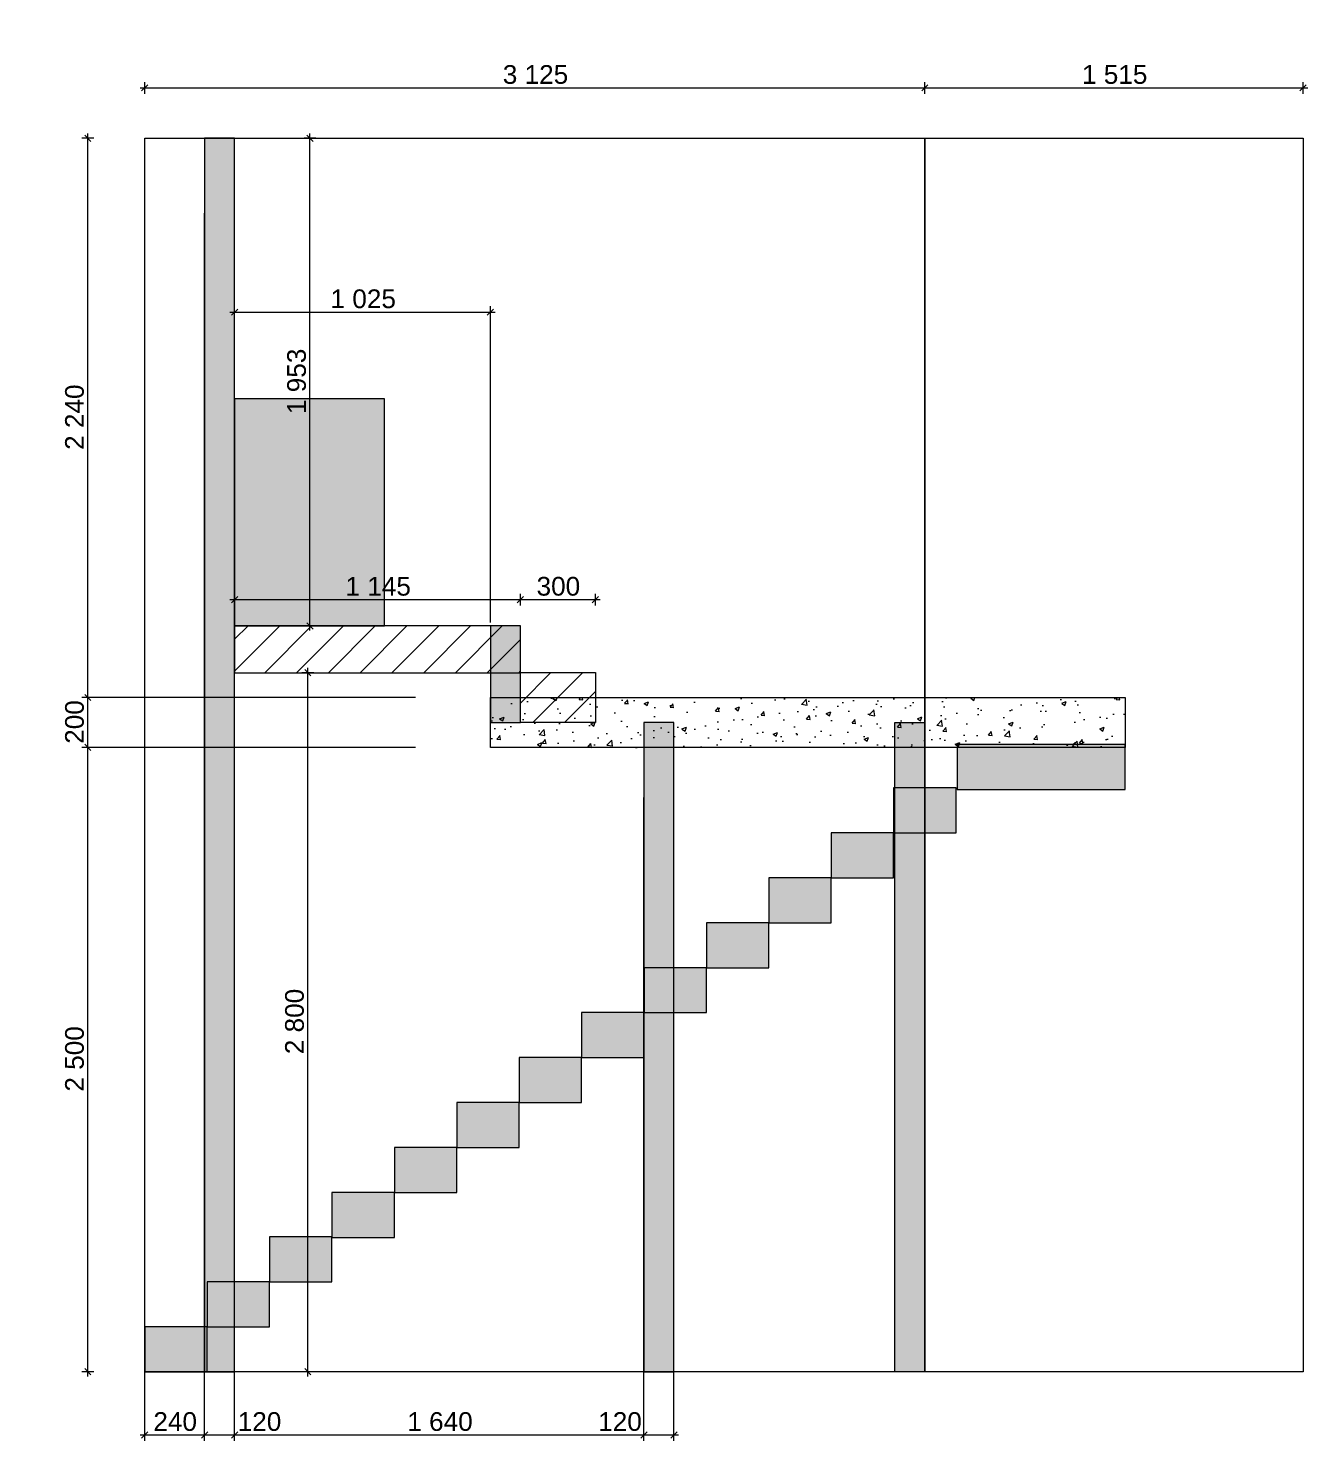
# Model space of a CAD drawing. Header units: millimetres. Extents: x 2336463 to 2579121, y 595385 to 778077.
# Drawn here: x 2442525 to 2447651, y 633868 to 639525 of the extents above; entities that cross this region are included whole.
import ezdxf

# ---------------------------------------------------------------- set-up
doc = ezdxf.new("R2010")
doc.units = ezdxf.units.MM
doc.header["$MEASUREMENT"] = 0
for name, color, linetype, lineweight in [('+возводимые стены_Ном._пера__1', 7, 'Continuous', 13), ('1 Планировка_Ном._пера__1', 7, 'Continuous', 13), ('сит план_Ном._пера__1', 7, 'Continuous', 13)]:
    doc.layers.add(name, color=color, linetype=linetype, lineweight=lineweight)
for name, color, linetype, lineweight, true_color in [('+возводимые стены_Ном._пера__119', 7, 'Continuous', 0, 0xdecbcb), ('+возводимые стены_Ном._пера__242', 7, 'Continuous', 13, 0x1b55b5), ('1 Планировка размеры_Ном._пера__242', 7, 'Continuous', 13, 0x1b55b5), ('сит план_Ном._пера__181', 7, 'Continuous', 0, 0xe8e8e8), ('сит план_Ном._пера__58', 7, 'Continuous', 5, 0xdf0000)]:
    doc.layers.add(name, color=color, linetype=linetype, lineweight=lineweight, true_color=true_color)
doc.layers.add('1 Планировка размеры', color=7, linetype='Continuous')
doc.styles.add('СГЕНЕРИР_СТИЛЬ_1', font='arial.ttf')
doc.dimstyles.new('СГЕНЕРИР_СТИЛЬ__1', dxfattribs={"dimtxt": 75, "dimasz": 23.75, "dimexe": 0.18, "dimexo": 300, "dimgap": 0, "dimtad": 1, "dimtih": 1, "dimtoh": 1, "dimdec": 0, "dimzin": 0, "dimdsep": 46, "dimtxsty": 'СГЕНЕРИР_СТИЛЬ_1', "dimblk": 'ARROWHEAD_6', "dimblk1": 'ARROWHEAD_6', "dimblk2": 'ARROWHEAD_6', "dimcen": 0.09, "dimclrd": 256, "dimclre": 256, "dimclrt": 256, "dimazin": 0, "dimtfac": 1, "dimtdec": 4, "dimtmove": 0, "dimatfit": 3, "dimfxl": 0, "dimtolj": 1, "dimtzin": 0, "dimarcsym": 0})
doc.dimstyles.new('СГЕНЕРИР_СТИЛЬ__2', dxfattribs={"dimtxt": 75, "dimasz": 23.75, "dimexe": 0.18, "dimexo": 300, "dimgap": 0, "dimtad": 1, "dimdec": 0, "dimzin": 0, "dimdsep": 46, "dimtxsty": 'СГЕНЕРИР_СТИЛЬ_1', "dimblk": 'ARROWHEAD_6', "dimblk1": 'ARROWHEAD_6', "dimblk2": 'ARROWHEAD_6', "dimcen": 0.09, "dimclrd": 256, "dimclre": 256, "dimclrt": 256, "dimazin": 0, "dimtfac": 1, "dimtdec": 4, "dimtmove": 0, "dimatfit": 3, "dimfxl": 0, "dimtolj": 1, "dimtzin": 0, "dimarcsym": 0})
pattern_1 = [(45, (2086872.015, 585813.69), (-63.639609, 63.639609), [])]

# ---------------------------------------------------------------- blocks, each defined once
blk = doc.blocks.new('*D3178', base_point=(2086872, 585813.7))
at = {"layer": '1 Планировка размеры_Ном._пера__242', "color": 152, "linetype": 'Continuous', "lineweight": 13, "true_color": 0x1b55b5}
for p, q in [((2444076.6, 636644.9), (2442740.5, 636644.9)), ((2442751.4, 636657.4), (2442776.4, 636632.4)), ((2442763.9, 634144.6), (2442763.9, 636644.9)), ((2442787.4, 634144.6), (2442740.5, 634144.6)), ((2442751.4, 634157.1), (2442776.4, 634132.1)), ((2442763.9, 634125.9), (2442763.9, 634144.6))]:
    blk.add_line(p, q, dxfattribs=at)
at = {"layer": '1 Планировка размеры_Ном._пера__242', "color": 152, "lineweight": 13, "true_color": 0x1b55b5, "insert": (2442748.9, 635266.5), "char_height": 75, "attachment_point": 7, "rotation": 90, "style": 'СГЕНЕРИР_СТИЛЬ_1'}
blk.add_mtext('\\A1;{\\pql;\\fArial|b0|i0|c204|p38;2\xa0500}', dxfattribs=at)
blk = doc.blocks.new('ARROWHEAD_6')
at = {"color": 0, "linetype": 'Continuous', "lineweight": 0}
for p, q in [((0, 0), (-1, 0)), ((-0.5, -0.5), (0.5, 0.5))]:
    blk.add_line(p, q, dxfattribs=at)
blk = doc.blocks.new('*D3179', base_point=(2086872, 585813.7))
at = {"layer": '1 Планировка размеры_Ном._пера__242', "color": 152, "linetype": 'Continuous', "lineweight": 13, "true_color": 0x1b55b5}
for p, q in [((2444076.6, 636844.9), (2442740.5, 636844.9)), ((2442751.4, 636857.4), (2442776.4, 636832.4)), ((2442763.9, 636644.9), (2442763.9, 636844.9)), ((2444076.6, 636644.9), (2442740.5, 636644.9)), ((2442751.4, 636657.4), (2442776.4, 636632.4))]:
    blk.add_line(p, q, dxfattribs=at)
at = {"layer": '1 Планировка размеры_Ном._пера__242', "color": 152, "lineweight": 13, "true_color": 0x1b55b5, "insert": (2442748.9, 636659.5), "char_height": 75, "attachment_point": 7, "rotation": 90, "style": 'СГЕНЕРИР_СТИЛЬ_1'}
blk.add_mtext('\\A1;{\\pql;\\fArial|b0|i0|c204|p38;200}', dxfattribs=at)
blk = doc.blocks.new('*D3180', base_point=(2086872, 585813.7))
at = {"layer": '1 Планировка размеры_Ном._пера__242', "color": 152, "linetype": 'Continuous', "lineweight": 13, "true_color": 0x1b55b5}
for p, q in [((2442787.4, 639084.6), (2442740.5, 639084.6)), ((2442776.4, 639072.1), (2442751.4, 639097.1)), ((2442763.9, 639084.6), (2442763.9, 639103.4)), ((2442763.9, 636844.9), (2442763.9, 639084.6)), ((2444076.6, 636844.9), (2442740.5, 636844.9)), ((2442751.4, 636857.4), (2442776.4, 636832.4))]:
    blk.add_line(p, q, dxfattribs=at)
at = {"layer": '1 Планировка размеры_Ном._пера__242', "color": 152, "lineweight": 13, "true_color": 0x1b55b5, "insert": (2442748.9, 637836.5), "char_height": 75, "attachment_point": 7, "rotation": 90, "style": 'СГЕНЕРИР_СТИЛЬ_1'}
blk.add_mtext('\\A1;{\\pql;\\fArial|b0|i0|c204|p38;2\xa0240}', dxfattribs=at)
blk = doc.blocks.new('*D3183', base_point=(2086872, 585813.7))
at = {"layer": '1 Планировка размеры_Ном._пера__242', "color": 152, "linetype": 'Continuous', "lineweight": 13, "true_color": 0x1b55b5}
for p, q in [((2442973.1, 639286.5), (2442991.8, 639286.5)), ((2443004.3, 639299), (2442979.3, 639274)), ((2442991.8, 639263.1), (2442991.8, 639309.9)), ((2442991.8, 639286.5), (2446116.8, 639286.5)), ((2446129.3, 639299), (2446104.3, 639274)), ((2446116.8, 639263.1), (2446116.8, 639309.9))]:
    blk.add_line(p, q, dxfattribs=at)
at = {"layer": '1 Планировка размеры_Ном._пера__242', "color": 152, "lineweight": 13, "true_color": 0x1b55b5, "insert": (2444426.1, 639301.5), "char_height": 75, "attachment_point": 7, "style": 'СГЕНЕРИР_СТИЛЬ_1'}
blk.add_mtext('\\A1;{\\pql;\\fArial|b0|i0|c204|p38;3\xa0125}', dxfattribs=at)
blk = doc.blocks.new('*D3184', base_point=(2086872, 585813.7))
at = {"layer": '1 Планировка размеры_Ном._пера__242', "color": 152, "linetype": 'Continuous', "lineweight": 13, "true_color": 0x1b55b5}
for p, q in [((2446129.3, 639299), (2446104.3, 639274)), ((2446116.8, 639263.1), (2446116.8, 639309.9)), ((2446116.8, 639286.5), (2447631.8, 639286.5)), ((2447619.3, 639274), (2447644.3, 639299)), ((2447631.8, 639263.1), (2447631.8, 639309.9)), ((2447631.8, 639286.5), (2447650.6, 639286.5))]:
    blk.add_line(p, q, dxfattribs=at)
at = {"layer": '1 Планировка размеры_Ном._пера__242', "color": 152, "lineweight": 13, "true_color": 0x1b55b5, "insert": (2446746.1, 639301.5), "char_height": 75, "attachment_point": 7, "style": 'СГЕНЕРИР_СТИЛЬ_1'}
blk.add_mtext('\\A1;{\\pql;\\fArial|b0|i0|c204|p38;1\xa0515}', dxfattribs=at)
blk = doc.blocks.new('*D3188', base_point=(2086872, 585813.7))
at = {"layer": '1 Планировка размеры_Ном._пера__242', "color": 152, "linetype": 'Continuous', "lineweight": 13, "true_color": 0x1b55b5}
for p, q in [((2442991.8, 633868.4), (2442991.8, 638784.6)), ((2443231.8, 633868.4), (2443231.8, 638784.6)), ((2443004.3, 633904.3), (2442979.3, 633879.3)), ((2443244.3, 633904.3), (2443219.3, 633879.3)), ((2442973.1, 633891.8), (2442991.8, 633891.8)), ((2442991.8, 633891.8), (2443231.8, 633891.8))]:
    blk.add_line(p, q, dxfattribs=at)
at = {"layer": '1 Планировка размеры_Ном._пера__242', "color": 152, "lineweight": 13, "true_color": 0x1b55b5, "insert": (2443026.4, 633906.8), "char_height": 75, "attachment_point": 7, "style": 'СГЕНЕРИР_СТИЛЬ_1'}
blk.add_mtext('\\A1;{\\pql;\\fArial|b0|i0|c204|p38;240}', dxfattribs=at)
blk = doc.blocks.new('*D3189', base_point=(2086872, 585813.7))
at = {"layer": '1 Планировка размеры_Ном._пера__242', "color": 152, "linetype": 'Continuous', "lineweight": 13, "true_color": 0x1b55b5}
for p, q in [((2443231.8, 633868.4), (2443231.8, 638784.6)), ((2443351.8, 633868.4), (2443351.8, 638784.6)), ((2443244.3, 633904.3), (2443219.3, 633879.3)), ((2443364.3, 633904.3), (2443339.3, 633879.3)), ((2443231.8, 633891.8), (2443351.8, 633891.8))]:
    blk.add_line(p, q, dxfattribs=at)
blk = doc.blocks.new('*D3190', base_point=(2086872, 585813.7))
at = {"layer": '1 Планировка размеры_Ном._пера__242', "color": 152, "linetype": 'Continuous', "lineweight": 13, "true_color": 0x1b55b5}
for p, q in [((2443351.8, 633868.4), (2443351.8, 638784.6)), ((2444991.6, 633868.4), (2444991.6, 636444.9)), ((2443364.3, 633904.3), (2443339.3, 633879.3)), ((2445004.1, 633904.3), (2444979.1, 633879.3)), ((2443351.8, 633891.8), (2444991.6, 633891.8))]:
    blk.add_line(p, q, dxfattribs=at)
at = {"layer": '1 Планировка размеры_Ном._пера__242', "color": 152, "lineweight": 13, "true_color": 0x1b55b5, "char_height": 75, "attachment_point": 7, "style": 'СГЕНЕРИР_СТИЛЬ_1'}
for s, insert in [('\\A1;{\\pql;\\fArial|b0|i0|c204|p38;120}', (2443364.3, 633906.8)), ('\\A1;{\\pql;\\fArial|b0|i0|c204|p38;1\xa0640}', (2444043.5, 633906.8)), ('\\A1;{\\pql;\\fArial|b0|i0|c204|p38;120}', (2444808.3, 633906.8))]:
    blk.add_mtext(s, dxfattribs=dict(at, insert=insert))
blk = doc.blocks.new('*D3191', base_point=(2086872, 585813.7))
at = {"layer": '1 Планировка размеры_Ном._пера__242', "color": 152, "linetype": 'Continuous', "lineweight": 13, "true_color": 0x1b55b5}
for p, q in [((2444991.6, 633868.4), (2444991.6, 636444.9)), ((2445111.6, 633868.4), (2445111.6, 636444.9)), ((2445004.1, 633904.3), (2444979.1, 633879.3)), ((2445099.1, 633879.3), (2445124.1, 633904.3)), ((2444991.6, 633891.8), (2445111.6, 633891.8)), ((2445111.6, 633891.8), (2445130.3, 633891.8))]:
    blk.add_line(p, q, dxfattribs=at)
blk = doc.blocks.new('*D3192', base_point=(2086872, 585813.7))
at = {"layer": '1 Планировка размеры_Ном._пера__242', "color": 152, "linetype": 'Continuous', "lineweight": 13, "true_color": 0x1b55b5}
for p, q in [((2443333, 638388.2), (2443351.8, 638388.2)), ((2443364.3, 638400.7), (2443339.3, 638375.7)), ((2443351.8, 637244.4), (2443351.8, 638411.7)), ((2443351.8, 638388.2), (2444376.6, 638388.2)), ((2444364.1, 638375.7), (2444389.1, 638400.7)), ((2444376.6, 637144.9), (2444376.6, 638411.7)), ((2444376.6, 638388.2), (2444395.4, 638388.2))]:
    blk.add_line(p, q, dxfattribs=at)
at = {"layer": '1 Планировка размеры_Ном._пера__242', "color": 152, "lineweight": 13, "true_color": 0x1b55b5, "insert": (2443736, 638403.2), "char_height": 75, "attachment_point": 7, "style": 'СГЕНЕРИР_СТИЛЬ_1'}
blk.add_mtext('\\A1;{\\pql;\\fArial|b0|i0|c204|p38;1\xa0025}', dxfattribs=at)
blk = doc.blocks.new('*D3193', base_point=(2086872, 585813.7))
at = {"layer": '1 Планировка размеры_Ном._пера__242', "color": 152, "linetype": 'Continuous', "lineweight": 13, "true_color": 0x1b55b5}
for p, q in [((2443645.2, 636944.4), (2443645.2, 636963.1)), ((2443668.6, 636944.4), (2443621.7, 636944.4)), ((2443657.7, 636931.9), (2443632.7, 636956.9)), ((2443645.2, 634144.6), (2443645.2, 636944.4)), ((2443668.6, 634144.6), (2443621.7, 634144.6)), ((2443632.7, 634157.1), (2443657.7, 634132.1)), ((2443645.2, 634125.9), (2443645.2, 634144.6))]:
    blk.add_line(p, q, dxfattribs=at)
at = {"layer": '1 Планировка размеры_Ном._пера__242', "color": 152, "lineweight": 13, "true_color": 0x1b55b5, "insert": (2443630.2, 635416.3), "char_height": 75, "attachment_point": 7, "rotation": 90, "style": 'СГЕНЕРИР_СТИЛЬ_1'}
blk.add_mtext('\\A1;{\\pql;\\fArial|b0|i0|c204|p38;2\xa0800}', dxfattribs=at)
blk = doc.blocks.new('*D3194', base_point=(2086872, 585813.7))
at = {"layer": '1 Планировка размеры_Ном._пера__242', "color": 152, "linetype": 'Continuous', "lineweight": 13, "true_color": 0x1b55b5}
for p, q in [((2443676.9, 639084.6), (2443630, 639084.6)), ((2443665.9, 639072.1), (2443640.9, 639097.1)), ((2443653.4, 639084.6), (2443653.4, 639103.4)), ((2443653.4, 637131.7), (2443653.4, 639084.6)), ((2443676.9, 637131.7), (2443630, 637131.7)), ((2443640.9, 637144.2), (2443665.9, 637119.2)), ((2443653.4, 637112.9), (2443653.4, 637131.7))]:
    blk.add_line(p, q, dxfattribs=at)
at = {"layer": '1 Планировка размеры_Ном._пера__242', "color": 152, "lineweight": 13, "true_color": 0x1b55b5, "insert": (2443638.4, 637979.9), "char_height": 75, "attachment_point": 7, "rotation": 90, "style": 'СГЕНЕРИР_СТИЛЬ_1'}
blk.add_mtext('\\A1;{\\pql;\\fArial|b0|i0|c204|p38;1\xa0953}', dxfattribs=at)
blk = doc.blocks.new('*D3196', base_point=(2086872, 585813.7))
at = {"layer": '1 Планировка размеры_Ном._пера__242', "color": 152, "linetype": 'Continuous', "lineweight": 13, "true_color": 0x1b55b5}
for p, q in [((2443364.3, 637249.4), (2443339.3, 637224.4)), ((2443351.8, 637213.5), (2443351.8, 637260.3)), ((2444509.1, 637249.4), (2444484.1, 637224.4)), ((2444496.6, 637213.5), (2444496.6, 637260.3)), ((2443333, 637236.9), (2443351.8, 637236.9)), ((2443351.8, 637236.9), (2444496.6, 637236.9))]:
    blk.add_line(p, q, dxfattribs=at)
at = {"layer": '1 Планировка размеры_Ном._пера__242', "color": 152, "lineweight": 13, "true_color": 0x1b55b5, "insert": (2443796, 637251.9), "char_height": 75, "attachment_point": 7, "style": 'СГЕНЕРИР_СТИЛЬ_1'}
blk.add_mtext('\\A1;{\\pql;\\fArial|b0|i0|c204|p38;1\xa0145}', dxfattribs=at)
blk = doc.blocks.new('*D3197', base_point=(2086872, 585813.7))
at = {"layer": '1 Планировка размеры_Ном._пера__242', "color": 152, "linetype": 'Continuous', "lineweight": 13, "true_color": 0x1b55b5}
for p, q in [((2444509.1, 637249.4), (2444484.1, 637224.4)), ((2444496.6, 637213.5), (2444496.6, 637260.3)), ((2444784.4, 637224.4), (2444809.4, 637249.4)), ((2444796.9, 637213.5), (2444796.9, 637260.3)), ((2444496.6, 637236.9), (2444796.9, 637236.9)), ((2444796.9, 637236.9), (2444815.7, 637236.9))]:
    blk.add_line(p, q, dxfattribs=at)
at = {"layer": '1 Планировка размеры_Ном._пера__242', "color": 152, "lineweight": 13, "true_color": 0x1b55b5, "insert": (2444561.4, 637251.9), "char_height": 75, "attachment_point": 7, "style": 'СГЕНЕРИР_СТИЛЬ_1'}
blk.add_mtext('\\A1;{\\pql;\\fArial|b0|i0|c204|p38;300}', dxfattribs=at)

msp = doc.modelspace()

# ---------------------------------------------------------------- hatches: boundary and pattern name
at = {"layer": '+возводимые стены_Ном._пера__119', "linetype": 'Continuous', "lineweight": 0, "true_color": 0x373232}
msp.add_hatch(color=250, dxfattribs=at).paths.add_polyline_path([(2443351.8, 637131.7), (2443951.8, 637131.7), (2443951.8, 638041.7), (2443351.8, 638041.7)])
at = {"layer": '+возводимые стены_Ном._пера__242', "linetype": 'Continuous', "lineweight": 13, "true_color": 0x1b55b5}
h = msp.add_hatch(dxfattribs=at)
h.set_pattern_fill('Блоки_Бетонные_Эффективные', color=152, style=0, pattern_type=2)
h.set_pattern_definition(pattern_1)
h.paths.add_polyline_path([(2443351.8, 636944.4), (2444496.6, 636944.4), (2444496.6, 637131.7), (2443351.8, 637131.7)])
h = msp.add_hatch(dxfattribs=at)
h.set_pattern_fill('Блоки_Бетонные_Эффективные', color=152, style=0, pattern_type=2)
h.set_pattern_definition(pattern_1)
h.paths.add_polyline_path([(2444496.6, 636944.9), (2444796.9, 636944.9), (2444796.9, 636744.9), (2444496.6, 636744.9)])
at = {"layer": 'сит план_Ном._пера__1', "linetype": 'Continuous', "lineweight": 0, "true_color": 0x000000}
for points in [[(2443231.8, 634144.6), (2443351.8, 634144.6), (2443351.8, 639084.6), (2443231.8, 639084.6)], [(2444376.6, 636744.9), (2444496.6, 636744.9), (2444496.6, 637131.7), (2444376.6, 637131.7)]]:
    msp.add_hatch(color=18, dxfattribs=at).paths.add_polyline_path(points)
at = {"layer": 'сит план_Ном._пера__1', "linetype": 'Continuous', "lineweight": 13}
h = msp.add_hatch(dxfattribs=at)
h.set_pattern_fill('AR_CONC', style=0, pattern_type=2)
h.set_pattern_definition([(50, (2086872.01, 585813.69), (-182.18467, 15.939086), [19.05, -209.55]), (355, (2086872.01, 585813.69), (-35.24342, 191.05685), [15.24, -167.64058]), (100.451445, (2086887.2, 585812.36), (146.94125, 175.11775), [16.19001, -178.09024]), (46.1842, (2086872.01, 585864.49), (-271.07904, 42.04233), [28.575, -314.325]), (96.63556, (2086894.6, 585860.98), (237.40413, 247.42612), [24.28502, -267.1356]), (351.18415, (2086872.01, 585864.49), (237.40413, 247.42612), [22.85997, -251.45973]), (21, (2086897.41, 585851.79), (-151.61439, 102.2652), [19.05, -209.55]), (326, (2086897.41, 585851.79), (61.80203, 184.18797), [15.24, -167.64]), (71.451445, (2086910.05, 585843.26), (213.41642, 81.92277), [16.19001, -178.08994]), (37.5, (2086872.015, 585813.686), (3.088603, 84.555039), [0, -165.608, 0, -170.18, 0, -168.275]), (7.5, (2086872.015, 585813.69), (66.819663, 100.180575), [0, -97.028, 0, -161.798, 0, -64.135]), (327.5, (2086815.37, 585813.686), (-135.590595, 5.728744), [0, -63.5, 0, -198.12, 0, -262.89]), (317.5, (2086789.97, 585813.69), (148.12918, 25.42649), [0, -82.55, 0, -131.572, 0, -186.69])])
h.paths.add_polyline_path([(2444376.6, 636844.9), (2446919.1, 636844.9), (2446919.1, 636644.9), (2444376.6, 636644.9)])
at = {"layer": 'сит план_Ном._пера__181', "linetype": 'Continuous', "lineweight": 0, "true_color": 0x3a3a3a}
for points in [[(2444991.6, 634144.6), (2445111.6, 634144.6), (2445111.6, 636744.9), (2444991.6, 636744.9)], [(2446116.8, 634144.6), (2445996.8, 634144.6), (2445996.8, 636744.9), (2446116.8, 636744.9)]]:
    msp.add_hatch(color=250, dxfattribs=at).paths.add_polyline_path(points)
at = {"layer": 'сит план_Ном._пера__58', "linetype": 'Continuous', "lineweight": 0, "true_color": 0x6f0000}
for points in [[(2446246.8, 636477), (2446919.1, 636477), (2446919.1, 636657), (2446246.8, 636657)], [(2445991.8, 636302.8), (2446241.8, 636302.8), (2446241.8, 636482.8), (2445991.8, 636482.8)], [(2445741.8, 636122.8), (2445991.8, 636122.8), (2445991.8, 636302.8), (2445741.8, 636302.8)], [(2445491.8, 635942.8), (2445741.8, 635942.8), (2445741.8, 636122.8), (2445491.8, 636122.8)], [(2445241.8, 635762.8), (2445491.8, 635762.8), (2445491.8, 635942.8), (2445241.8, 635942.8)], [(2444991.8, 635582.8), (2445241.8, 635582.8), (2445241.8, 635762.8), (2444991.8, 635762.8)], [(2444741.8, 635402.8), (2444991.8, 635402.8), (2444991.8, 635582.8), (2444741.8, 635582.8)], [(2444491.8, 635222.8), (2444741.8, 635222.8), (2444741.8, 635402.8), (2444491.8, 635402.8)], [(2444241.8, 635042.8), (2444491.8, 635042.8), (2444491.8, 635222.8), (2444241.8, 635222.8)], [(2443991.8, 634862.8), (2444241.8, 634862.8), (2444241.8, 635042.8), (2443991.8, 635042.8)], [(2443741.8, 634682.8), (2443991.8, 634682.8), (2443991.8, 634862.8), (2443741.8, 634862.8)], [(2443491.8, 634504.6), (2443741.8, 634504.6), (2443741.8, 634684.6), (2443491.8, 634684.6)], [(2443241.8, 634324.6), (2443491.8, 634324.6), (2443491.8, 634504.6), (2443241.8, 634504.6)], [(2442991.8, 634144.6), (2443241.8, 634144.6), (2443241.8, 634324.6), (2442991.8, 634324.6)]]:
    msp.add_hatch(color=16, dxfattribs=at).paths.add_polyline_path(points)

# ---------------------------------------------------------------- linework, layer by layer
at = {"layer": '+возводимые стены_Ном._пера__1', "color": 7, "linetype": 'Continuous', "lineweight": 13, "flags": 128}
for points in [[(2443351.8, 637131.7), (2443951.8, 637131.7), (2443951.8, 638041.7), (2443351.8, 638041.7)], [(2443351.8, 636944.4), (2444496.6, 636944.4), (2444496.6, 637131.7), (2443351.8, 637131.7)], [(2444496.6, 636944.9), (2444796.9, 636944.9), (2444796.9, 636744.9), (2444496.6, 636744.9)]]:
    msp.add_lwpolyline(points, close=True, dxfattribs=at)
at = {"layer": '1 Планировка_Ном._пера__1', "color": 7, "linetype": 'Continuous', "lineweight": 13}
for p, q in [((2442991.8, 639084.6), (2446116.8, 639084.6)), ((2442991.8, 634144.6), (2442991.8, 639084.6)), ((2446116.8, 639084.6), (2446116.8, 634144.6)), ((2446116.8, 639084.6), (2447631.8, 639084.6)), ((2446116.8, 634144.6), (2446116.8, 639084.6)), ((2447631.8, 639084.6), (2447631.8, 634144.6)), ((2446116.8, 634144.6), (2442991.8, 634144.6)), ((2447631.8, 634144.6), (2446116.8, 634144.6))]:
    msp.add_line(p, q, dxfattribs=at)
at = {"layer": 'сит план_Ном._пера__1', "color": 7, "linetype": 'Continuous', "lineweight": 13, "flags": 128}
for points in [[(2443231.8, 634144.6), (2443351.8, 634144.6), (2443351.8, 639084.6), (2443231.8, 639084.6)], [(2444376.6, 636744.9), (2444496.6, 636744.9), (2444496.6, 637131.7), (2444376.6, 637131.7)], [(2444376.6, 636844.9), (2446919.1, 636844.9), (2446919.1, 636644.9), (2444376.6, 636644.9)], [(2444991.6, 634144.6), (2445111.6, 634144.6), (2445111.6, 636744.9), (2444991.6, 636744.9)], [(2446116.8, 634144.6), (2445996.8, 634144.6), (2445996.8, 636744.9), (2446116.8, 636744.9)], [(2446246.8, 636477), (2446919.1, 636477), (2446919.1, 636657), (2446246.8, 636657)], [(2445991.8, 636302.8), (2446241.8, 636302.8), (2446241.8, 636482.8), (2445991.8, 636482.8)], [(2445741.8, 636122.8), (2445991.8, 636122.8), (2445991.8, 636302.8), (2445741.8, 636302.8)], [(2445491.8, 635942.8), (2445741.8, 635942.8), (2445741.8, 636122.8), (2445491.8, 636122.8)], [(2445241.8, 635762.8), (2445491.8, 635762.8), (2445491.8, 635942.8), (2445241.8, 635942.8)], [(2444991.8, 635582.8), (2445241.8, 635582.8), (2445241.8, 635762.8), (2444991.8, 635762.8)], [(2444741.8, 635402.8), (2444991.8, 635402.8), (2444991.8, 635582.8), (2444741.8, 635582.8)], [(2444491.8, 635222.8), (2444741.8, 635222.8), (2444741.8, 635402.8), (2444491.8, 635402.8)], [(2444241.8, 635042.8), (2444491.8, 635042.8), (2444491.8, 635222.8), (2444241.8, 635222.8)], [(2443991.8, 634862.8), (2444241.8, 634862.8), (2444241.8, 635042.8), (2443991.8, 635042.8)], [(2443741.8, 634682.8), (2443991.8, 634682.8), (2443991.8, 634862.8), (2443741.8, 634862.8)], [(2443491.8, 634504.6), (2443741.8, 634504.6), (2443741.8, 634684.6), (2443491.8, 634684.6)], [(2443241.8, 634324.6), (2443491.8, 634324.6), (2443491.8, 634504.6), (2443241.8, 634504.6)], [(2442991.8, 634144.6), (2443241.8, 634144.6), (2443241.8, 634324.6), (2442991.8, 634324.6)]]:
    msp.add_lwpolyline(points, close=True, dxfattribs=at)

# ---------------------------------------------------------------- dimensions: what is measured, and where the dimension line sits
at = {"layer": '1 Планировка размеры', "color": 152, "linetype": 'Continuous', "lineweight": 13, "true_color": 0x1b55b5}
for base, p1, p2, picture, middle in [((2446116.8, 639286.5), (2442991.8, 639084.6), (2446116.8, 639084.6), '*D3183', (2444554.9, 639339)), ((2447631.8, 639286.5), (2446116.8, 639084.6), (2447631.8, 639084.6), '*D3184', (2446874.9, 639339)), ((2443231.8, 633891.8), (2442991.8, 639084.6), (2443231.8, 639084.6), '*D3188', (2443112.2, 633944.3)), ((2443351.8, 633891.8), (2443231.8, 639084.6), (2443351.8, 639084.6), '*D3189', (2443450.1, 633944.3)), ((2444991.6, 633891.8), (2443351.8, 639084.6), (2444991.6, 636744.9), '*D3190', (2444172.3, 633944.3)), ((2444376.6, 638388.2), (2443351.8, 636944.4), (2444376.6, 636844.9), '*D3192', (2443864.8, 638440.7)), ((2444496.6, 637236.9), (2443351.8, 637131.7), (2444496.6, 637131.7), '*D3196', (2443924.8, 637289.4)), ((2444796.9, 637236.9), (2444496.6, 637131.7), (2444796.9, 636944.9), '*D3197', (2444647.2, 637289.4)), ((2445111.6, 633891.8), (2444991.6, 636744.9), (2445111.6, 636744.9), '*D3191', (2444894.1, 633944.3))]:
    dim = msp.add_linear_dim(base=base, p1=p1, p2=p2, dimstyle='СГЕНЕРИР_СТИЛЬ__1', dxfattribs=at)
    dim.commit()
    dim.dimension.update_dxf_attribs({"geometry": picture, "text_midpoint": middle, "dimtype": 160})
for base, p1, p2, picture, middle in [((2442763.9, 639084.6), (2444376.6, 636844.9), (2442991.8, 639084.6), '*D3180', (2442711.4, 637965.3)), ((2443653.4, 639084.6), (2443351.8, 637131.7), (2443351.8, 639084.6), '*D3194', (2443600.9, 638108.7)), ((2443645.2, 636944.4), (2443351.8, 634144.6), (2443351.8, 636944.4), '*D3193', (2443592.7, 635545.1)), ((2442763.9, 636844.9), (2444376.6, 636644.9), (2444376.6, 636844.9), '*D3179', (2442711.4, 636745.3)), ((2442763.9, 636644.9), (2442991.8, 634144.6), (2444376.6, 636644.9), '*D3178', (2442711.4, 635395.3))]:
    dim = msp.add_linear_dim(base=base, p1=p1, p2=p2, angle=90, dimstyle='СГЕНЕРИР_СТИЛЬ__2', dxfattribs=at)
    dim.commit()
    dim.dimension.update_dxf_attribs({"geometry": picture, "text_midpoint": middle, "dimtype": 160, "text_rotation": 90})

doc.saveas('drawing.dxf')
